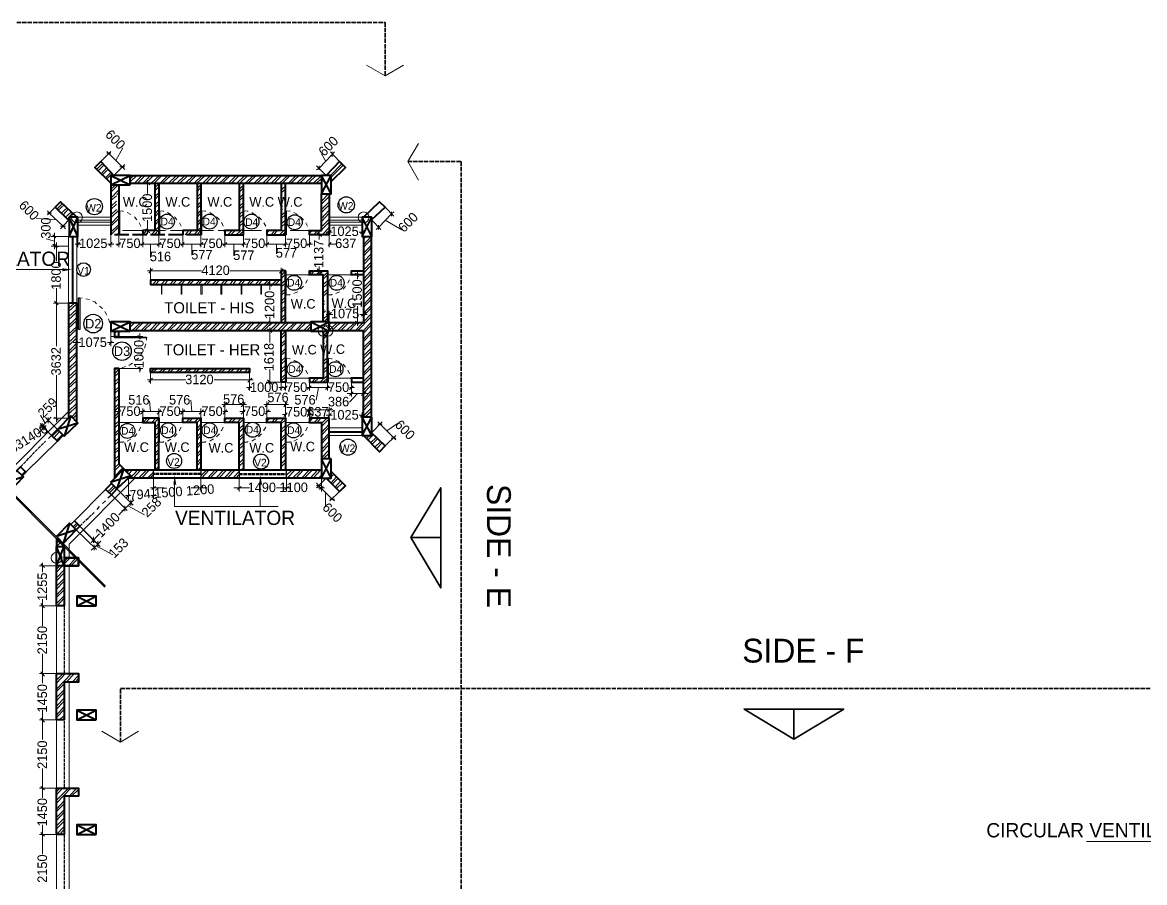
# Model space of a CAD drawing. Header units: millimetres. Extents: x 23593 to 241524, y 4405 to 182732.
# Drawn here: x 168874 to 204200, y 117148 to 144224 of the extents above; entities that cross this region are included whole.
import ezdxf

# ---------------------------------------------------------------- set-up
doc = ezdxf.new("R2010")
doc.units = ezdxf.units.MM
doc.linetypes.add('PDF_IMPORT', pattern=[1, 0.8, -0.2])
for name, color, linetype in [('PDF_0', 7, 'Continuous'), ('PDF_AR_DIMENSION', 7, 'Continuous'), ('PDF_AR_ELEVATION', 2, 'Continuous'), ('PDF_dimensions', 1, 'Continuous'), ('PDF_DOOR WIN TEXT', 5, 'Continuous'), ('PDF_ST COLUMN', 1, 'Continuous'), ('PDF_Text', 7, 'Continuous'), ('PDF_wall', 7, 'Continuous')]:
    doc.layers.add(name, color=color, linetype=linetype)
for name, color, linetype, true_color in [('PDF_AR_DOOR', 7, 'Continuous', 0x723939), ('PDF_AR_HATCH', 7, 'Continuous', 0x767676), ('PDF_AR_WINDOW', 7, 'Continuous', 0x00a5dd), ('PDF_exp gap', 7, 'Continuous', 0xdd006e)]:
    doc.layers.add(name, color=color, linetype=linetype, true_color=true_color)
doc.styles.add('PDF Century Gothic', font='GOTHIC.TTF')

msp = doc.modelspace()

# ---------------------------------------------------------------- linework, layer by layer
at = {"layer": 'PDF_0', "lineweight": 13}
for points in [[(171662, 140109), (171530, 140109)], [(178627, 140147), (178627, 139996)], [(171945, 139675), (172096, 139675)], [(178212, 139580), (178212, 139712)], [(172889, 139108), (172756, 139222)], [(169661, 138221), (169793, 138221)], [(180496, 138259), (180496, 138127)], [(170227, 137806), (170076, 137806)], [(180081, 137711), (180081, 137844)], [(169831, 137542), (169925, 137447)], [(172756, 137730), (172889, 137598)], [(178287, 137485), (178155, 137598)], [(178589, 137674), (178495, 137579)], [(179514, 137579), (179609, 137674)], [(169925, 137145), (169831, 137240)], [(170001, 137145), (169887, 137240)], [(170680, 137296), (170586, 137202)], [(171605, 137202), (171699, 137296)], [(171964, 137296), (171850, 137202)], [(178589, 137296), (178495, 137202)], [(172964, 136466), (172851, 136333)], [(176966, 136333), (177079, 136466)], [(178155, 136466), (178287, 136333)], [(176721, 135918), (176626, 136031)], [(179458, 136220), (179363, 136333)], [(178608, 135107), (178476, 134974)], [(179552, 134974), (179684, 135107)], [(176626, 134823), (176721, 134729)], [(179363, 134823), (179458, 134729)], [(172605, 134276), (172511, 134370)], [(176721, 134465), (176588, 134578)], [(170623, 134182), (170529, 134087)], [(171605, 134087), (171699, 134182)], [(172511, 133370), (172605, 133275)], [(172964, 133030), (172851, 132898)], [(175966, 132898), (176098, 133030)], [(176588, 132973), (176721, 132841)], [(176079, 132766), (175984, 132671)], [(176985, 132671), (177079, 132766)], [(177211, 132785), (177098, 132671)], [(179175, 132671), (179288, 132785)], [(179175, 132483), (179288, 132596)], [(179684, 132596), (179552, 132483)], [(175305, 132256), (175192, 132124)], [(175758, 132124), (175890, 132256)], [(176645, 132256), (176513, 132124)], [(177098, 132124), (177211, 132256)], [(169680, 131784), (169680, 131614)], [(169887, 131803), (170001, 131709)], [(171964, 132030), (171850, 131897)], [(173851, 131897), (173983, 132030), (173870, 131897)], [(175192, 131897), (175305, 132030)], [(175890, 132030), (175758, 131897)], [(176513, 131897), (176645, 132030)], [(177211, 131935), (177098, 131822)], [(177966, 132086), (177834, 131973)], [(177834, 131822), (177966, 131935)], [(178476, 131973), (178608, 132086)], [(178589, 131916), (178495, 131803)], [(179514, 131803), (179609, 131916)], [(169491, 131426), (169491, 131614)], [(169547, 131388), (169547, 131558)], [(180194, 131577), (180062, 131577)], [(180477, 131142), (180628, 131142)], [(178136, 129651), (178268, 129651)], [(172247, 129368), (172152, 129274)], [(173059, 129613), (172945, 129519)], [(172945, 129274), (173059, 129368)], [(178231, 129519), (178344, 129613)], [(172285, 129198), (172285, 129009)], [(178703, 129217), (178552, 129217)], [(171114, 128028), (171114, 127839)], [(171246, 127896), (171246, 127707)], [(171133, 127612), (171133, 127782)], [(169566, 127065), (169453, 127178)]]:
    msp.add_lwpolyline(points, dxfattribs=at)
for points in [[(172605, 137202), (172700, 137296)], [(173115, 137202), (173228, 137296)], [(173870, 137202), (173965, 137296)], [(174455, 137202), (174550, 137296)], [(175192, 137202), (175305, 137296)], [(175777, 137202), (175871, 137296)], [(176532, 137202), (176626, 137296)], [(177098, 137202), (177192, 137296)], [(177948, 137296), (177853, 137202)], [(169887, 135446), (170001, 135333)], [(177834, 132671), (177966, 132785)], [(178419, 132671), (178533, 132785)], [(172587, 131897), (172719, 132030)], [(173115, 131897), (173228, 132030)], [(174437, 131897), (174569, 132030)], [(174455, 129519), (174550, 129613)], [(175645, 129519), (175758, 129613)], [(177136, 129519), (177249, 129613)], [(172096, 129009), (172096, 128839)], [(169453, 125932), (169566, 125800)], [(169453, 123781), (169566, 123648)], [(169453, 122327), (169566, 122195)], [(169453, 120175), (169566, 120062)], [(169453, 118722), (169566, 118608)]]:
    msp.add_lwpolyline(points, close=True, dxfattribs=at)
at = {"layer": 'PDF_0', "color": 1, "lineweight": 25}
for points in [[(169698, 131124), (169793, 131218)], [(171567, 129255), (171681, 129349)], [(171227, 128896), (171303, 128990)], [(171397, 129085), (171492, 129160)]]:
    msp.add_lwpolyline(points, dxfattribs=at)
at = {"layer": 'PDF_0', "color": 1, "linetype": 'PDF_IMPORT', "lineweight": 25, "ltscale": 133.477926}
for points in [[(168811, 130236), (169604, 131048)], [(170680, 128368), (171133, 128802)]]:
    msp.add_lwpolyline(points, dxfattribs=at)
at = {"layer": 'PDF_0', "color": 1, "linetype": 'PDF_IMPORT', "lineweight": 25, "ltscale": 132.136405}
for points in [[(174493, 130029), (173002, 130029)], [(175701, 130029), (177192, 130029)], [(174493, 129991), (173002, 129991)], [(175701, 129991), (177192, 129991)], [(170189, 125838), (170189, 123724)], [(170189, 122233), (170189, 120118)], [(170189, 118646), (170189, 116513)]]:
    msp.add_lwpolyline(points, dxfattribs=at)
at = {"layer": 'PDF_AR_DIMENSION', "color": 2, "lineweight": 13}
for points in [[(180873, 142884), (180288, 142544), (179703, 142884)], [(181345, 139259), (181006, 139845), (181345, 140411)], [(172530, 121912), (171964, 121572), (171378, 121912)]]:
    msp.add_lwpolyline(points, dxfattribs=at)
at = {"layer": 'PDF_AR_DIMENSION', "lineweight": 13}
for points in [[(172039, 140279), (171813, 139882)], [(171341, 139845), (171662, 140165)], [(171530, 140165), (172096, 139599)], [(178703, 140147), (178627, 140071), (178212, 139637), (178136, 139580)], [(178287, 140090), (178419, 139863)], [(178854, 139845), (178570, 140147)], [(171756, 139410), (172096, 139750)], [(178438, 139410), (178136, 139712)], [(172813, 139259), (172813, 138844)], [(173040, 139165), (172719, 139165)], [(169906, 138410), (169661, 138165)], [(169661, 138297), (169717, 138221), (170152, 137806), (170227, 137730)], [(180571, 138259), (180496, 138202), (180081, 137768), (180005, 137711)], [(180288, 138410), (180571, 138127)], [(169321, 138051), (169944, 138014)], [(170321, 137995), (170076, 137730)], [(172813, 137560), (172813, 137995)], [(179873, 137995), (180156, 137711)], [(180817, 137693), (180288, 137995)], [(170321, 137485), (169774, 137485)], [(169887, 137089), (169887, 137183), (169887, 137485), (169887, 137598)], [(170623, 137542), (170623, 137145)], [(171662, 137542), (171662, 137145)], [(171907, 137542), (171907, 137145)], [(173040, 137674), (172719, 137674)], [(177910, 137542), (177910, 137145), (177910, 137542), (178325, 137542)], [(178212, 137636), (178212, 137391)], [(178438, 137617), (178627, 137617)], [(178533, 137730), (178533, 137542), (178533, 137145)], [(179665, 137617), (179477, 137617)], [(179571, 137542), (179571, 137730)], [(169623, 137409), (169887, 137334)], [(169849, 137183), (170321, 137183), (169774, 137183)], [(169944, 137296), (169944, 136711)], [(170529, 137240), (170718, 137240)], [(171756, 137240), (171567, 137240)], [(171813, 137240), (171964, 137240)], [(172549, 137240), (173266, 137240)], [(172756, 137240), (172605, 137240)], [(172908, 136824), (172908, 137240)], [(173077, 137240), (173228, 137240)], [(173814, 137240), (174606, 137240)], [(174021, 137240), (173870, 137240)], [(174210, 136900), (174210, 137240)], [(174399, 137240), (174550, 137240)], [(175154, 137240), (175928, 137240)], [(175343, 137240), (175192, 137240)], [(175531, 136881), (175531, 137240)], [(175720, 137240), (175871, 137240)], [(176475, 137240), (177249, 137240)], [(176683, 137240), (176532, 137240)], [(176872, 136938), (176872, 137240)], [(177041, 137240), (177192, 137240)], [(177910, 137240), (177797, 137240)], [(178004, 137240), (177853, 137240)], [(178646, 137240), (178533, 137240), (178740, 137240)], [(172813, 136409), (174512, 136409)], [(172908, 136031), (172908, 136503)], [(177117, 136409), (175418, 136409)], [(177023, 136088), (177023, 136503)], [(177910, 136409), (178325, 136409)], [(178212, 136296), (178212, 136541)], [(179420, 136371), (179420, 136145)], [(176664, 136069), (176664, 135805)], [(179609, 136277), (179307, 136277)], [(169944, 135295), (169944, 135862)], [(177023, 135975), (176570, 135975)], [(169944, 135484), (169944, 134031)], [(176664, 134672), (176664, 134955)], [(178438, 135031), (178646, 135031)], [(178533, 134767), (178533, 135144)], [(179307, 134767), (179609, 134767), (179609, 135144)], [(179420, 134672), (179420, 135295)], [(179722, 135031), (179495, 135031)], [(177023, 134767), (176570, 134767)], [(176664, 134616), (176664, 134144)], [(170586, 134502), (170586, 134031)], [(171662, 134502), (171662, 134031)], [(171662, 134333), (172662, 134333)], [(172568, 134427), (172568, 134257)], [(177023, 134521), (176551, 134521)], [(170472, 134144), (170699, 134144)], [(171756, 134144), (171548, 134144)], [(171775, 133332), (172662, 133332)], [(172568, 133219), (172568, 133389)], [(172908, 133200), (172908, 132860)], [(176022, 132634), (176022, 133200), (176022, 132860)], [(176664, 132804), (176664, 133294)], [(177023, 133200), (177023, 132634)], [(169944, 131652), (169944, 133124)], [(172813, 132973), (174021, 132973)], [(176135, 132973), (174908, 132973)], [(177023, 132898), (176551, 132898)], [(177155, 132898), (177155, 132634)], [(179231, 132445), (179231, 132898), (179231, 132634)], [(179609, 132898), (179609, 132445)], [(175928, 132728), (176098, 132728)], [(177117, 132728), (176947, 132728)], [(177060, 132728), (177192, 132728)], [(177797, 132728), (178570, 132728)], [(178004, 132728), (177853, 132728)], [(178117, 132332), (178193, 132728)], [(178382, 132728), (178533, 132728)], [(179099, 132539), (179231, 132539), (179609, 132539), (179741, 132539)], [(179326, 132728), (179175, 132728)], [(179175, 132275), (179420, 132539)], [(172870, 132313), (172908, 131973)], [(174172, 132332), (174210, 131973)], [(175154, 132200), (175928, 132200)], [(175248, 132294), (175248, 131765), (175248, 132067)], [(175833, 132067), (175833, 131765), (175833, 132294)], [(176475, 132200), (177249, 132200)], [(176570, 132294), (176570, 131765), (176570, 132067)], [(177155, 131973), (177155, 131765), (177155, 132294)], [(177910, 132124), (177910, 131765), (177910, 131973)], [(178533, 131765), (178533, 132124)], [(169774, 131803), (169680, 131709), (169491, 131520), (169415, 131426)], [(169453, 131860), (169453, 131841), (169585, 131614)], [(169982, 131407), (169604, 131784)], [(170321, 131765), (169849, 131765)], [(171813, 131973), (171964, 131973)], [(171907, 131765), (171907, 132067)], [(172549, 131973), (173266, 131973)], [(172756, 131973), (172605, 131973)], [(173077, 131973), (173228, 131973)], [(173832, 131973), (174606, 131973)], [(174021, 131973), (173870, 131973)], [(174399, 131973), (174550, 131973)], [(175343, 131973), (175192, 131973)], [(175720, 131973), (175871, 131973)], [(176683, 131973), (176532, 131973)], [(177060, 131879), (177192, 131879)], [(177797, 132030), (178646, 132030)], [(178004, 131879), (177853, 131879)], [(178438, 131860), (178627, 131860)], [(178533, 131463), (178533, 131954)], [(179665, 131860), (179477, 131860)], [(179571, 131463), (179571, 131954)], [(169623, 131539), (169359, 131275)], [(169434, 131595), (169793, 131218), (169472, 131539)], [(179873, 131312), (180194, 131652)], [(180062, 131652), (180628, 131086)], [(180685, 131595), (180345, 131369)], [(180288, 130897), (180628, 131218)], [(172209, 129878), (172209, 129217)], [(173002, 129462), (173002, 129878), (173002, 129217)], [(178438, 129878), (178136, 129576)], [(178703, 129160), (178627, 129217), (178193, 129651), (178136, 129727)], [(178287, 129878), (178287, 129462)], [(171850, 129538), (172360, 129028)], [(172115, 129330), (172285, 129330)], [(172908, 129576), (173323, 129576)], [(173096, 129330), (172926, 129330)], [(174606, 129576), (174172, 129576)], [(174399, 129576), (174682, 129576)], [(175796, 129576), (175531, 129576)], [(175607, 129576), (176022, 129576)], [(177287, 129576), (176872, 129576)], [(177098, 129576), (177306, 129576)], [(178382, 129576), (178174, 129576)], [(178419, 128990), (178419, 129444)], [(178854, 129462), (178552, 129160)], [(172171, 128990), (171907, 128726)], [(172001, 128839), (172096, 128915), (172285, 129104), (172379, 129198)], [(172719, 128726), (172190, 129009)], [(170567, 128254), (171209, 127631)], [(171322, 127726), (170680, 128368), (171171, 127858)], [(171039, 127858), (171303, 128122)], [(171039, 127612), (171133, 127688), (171246, 127801), (171341, 127896)], [(171718, 127461), (171190, 127745)], [(169510, 127216), (169510, 126914)], [(169944, 127122), (169415, 127122)], [(169510, 125763), (169510, 126065)], [(169510, 125970), (169510, 125234)], [(169510, 123611), (169510, 124347)], [(169510, 123818), (169510, 123422)], [(169510, 122157), (169510, 122572)], [(169510, 122365), (169510, 121647)], [(169510, 120024), (169510, 120741)], [(169510, 120213), (169510, 119816)], [(169510, 118571), (169510, 118967)], [(169510, 118759), (169510, 118042)]]:
    msp.add_lwpolyline(points, dxfattribs=at)
for points in [[(172662, 137145), (172662, 137542)], [(173172, 137145), (173172, 137542)], [(173927, 137145), (173927, 137542)], [(174493, 137145), (174493, 137542)], [(175248, 137145), (175248, 137542)], [(175833, 137145), (175833, 137542)], [(176570, 137145), (176570, 137542)], [(177155, 137145), (177155, 137542)], [(169849, 135390), (170321, 135390)], [(177910, 132634), (177910, 132898)], [(178476, 132634), (178476, 132898)], [(172662, 132067), (172662, 131765)], [(173172, 132067), (173172, 131765)], [(173927, 132067), (173927, 131765)], [(174493, 132067), (174493, 131765)], [(174493, 129462), (174493, 129878)], [(175701, 129462), (175701, 129878)], [(177192, 129462), (177192, 129878)], [(172171, 128858), (171681, 129349)], [(169415, 125857), (169944, 125857)], [(169415, 123724), (169944, 123724)], [(169415, 122270), (169944, 122270)], [(169415, 120118), (169944, 120118)], [(169415, 118665), (169944, 118665)]]:
    msp.add_lwpolyline(points, close=True, dxfattribs=at)
at = {"layer": 'PDF_AR_DOOR', "lineweight": 25}
for points in [[(171907, 138297), (171926, 138297), (171926, 137542), (171907, 137542)], [(173172, 138297), (173191, 138297), (173191, 137542), (173172, 137542)], [(174493, 138297), (174512, 138297), (174512, 137542), (174493, 137542)], [(177155, 138297), (177174, 138297), (177174, 137542), (177155, 137542)], [(177155, 135654), (177174, 135654), (177174, 136390), (177155, 136390)], [(178476, 135654), (178495, 135654), (178495, 136390), (178476, 136390)], [(170642, 135560), (170680, 135560), (170680, 134559), (170642, 134559)], [(172775, 134314), (172775, 134295), (171775, 134295), (171775, 134314)], [(177155, 133653), (177174, 133653), (177174, 132898), (177155, 132898)], [(178476, 133653), (178495, 133653), (178495, 132898), (178476, 132898)], [(171907, 131010), (171926, 131010), (171926, 131765), (171907, 131765)], [(173172, 131010), (173191, 131010), (173191, 131765), (173172, 131765)], [(174493, 131010), (174512, 131010), (174512, 131765), (174493, 131765)], [(177155, 131010), (177174, 131010), (177174, 131765), (177155, 131765)]]:
    msp.add_lwpolyline(points, close=True, dxfattribs=at)
at = {"layer": 'PDF_AR_DOOR', "lineweight": 20}
for points in [[(171907, 138297), (172039, 138278), (172058, 138278)], [(172171, 138240), (172285, 138183)], [(173172, 138297), (173304, 138278), (173323, 138278)], [(173436, 138240), (173549, 138183)], [(174493, 138297), (174625, 138278), (174644, 138278)], [(174776, 138240), (174871, 138183), (174890, 138183)], [(175833, 138297), (175947, 138278), (175984, 138278)], [(176098, 138240), (176192, 138183), (176211, 138183)], [(177155, 138297), (177287, 138278), (177306, 138278)], [(177419, 138240), (177532, 138183)], [(172398, 138108), (172473, 138014)], [(172549, 137919), (172605, 137806)], [(173663, 138108), (173738, 138014)], [(173814, 137919), (173870, 137806)], [(174984, 138108), (175078, 138014)], [(175135, 137919), (175154, 137919), (175192, 137806)], [(176305, 138108), (176400, 138014)], [(176475, 137919), (176532, 137806)], [(177627, 138108), (177721, 138014)], [(177797, 137919), (177853, 137806)], [(172643, 137693), (172643, 137674), (172662, 137542)], [(173908, 137693), (173908, 137674), (173927, 137542)], [(175229, 137693), (175229, 137674), (175248, 137542)], [(176551, 137693), (176570, 137674), (176570, 137542)], [(177891, 137693), (177891, 137674), (177910, 137542)], [(177891, 136258), (177891, 136277), (177910, 136390)], [(179212, 136258), (179212, 136277), (179231, 136390)], [(177797, 136013), (177797, 136031), (177853, 136126)], [(179118, 136013), (179118, 136031), (179175, 136126)], [(177155, 135654), (177287, 135654), (177306, 135673)], [(177419, 135692), (177532, 135748)], [(177627, 135824), (177721, 135918)], [(178476, 135654), (178608, 135654), (178627, 135673)], [(178740, 135692), (178854, 135748)], [(178967, 135824), (179042, 135918)], [(170642, 135560), (170756, 135541)], [(170869, 135522), (170982, 135503)], [(171095, 135446), (171152, 135427), (171209, 135371)], [(171303, 135295), (171397, 135220)], [(171473, 135125), (171511, 135050), (171530, 135012)], [(171586, 134899), (171624, 134767)], [(171643, 134653), (171643, 134559)], [(172775, 134314), (172775, 134219)], [(172756, 134106), (172719, 133974)], [(172530, 133653), (172436, 133578)], [(172662, 133861), (172643, 133823), (172605, 133766)], [(177155, 133653), (177287, 133634), (177306, 133634)], [(177419, 133596), (177532, 133540)], [(178476, 133653), (178608, 133634), (178627, 133634)], [(178740, 133596), (178854, 133540)], [(171869, 133332), (171775, 133332)], [(172115, 133389), (172001, 133351)], [(172341, 133502), (172285, 133464), (172228, 133426)], [(177627, 133464), (177721, 133370)], [(177797, 133275), (177853, 133162)], [(178967, 133464), (179042, 133370)], [(179118, 133275), (179175, 133162)], [(177891, 133049), (177891, 133030), (177910, 132898)], [(179212, 133049), (179212, 133030), (179231, 132898)], [(172643, 131614), (172643, 131633), (172662, 131765)], [(173908, 131614), (173908, 131633), (173927, 131765)], [(175229, 131614), (175229, 131633), (175248, 131765)], [(176551, 131614), (176570, 131633), (176570, 131765)], [(177891, 131614), (177891, 131633), (177910, 131765)], [(172549, 131369), (172549, 131388), (172605, 131482)], [(173814, 131369), (173814, 131388), (173870, 131482)], [(175135, 131369), (175154, 131388), (175192, 131482)], [(176475, 131369), (176475, 131388), (176532, 131482)], [(177797, 131369), (177797, 131388), (177853, 131482)], [(172171, 131048), (172285, 131105)], [(172398, 131180), (172473, 131275)], [(173436, 131048), (173549, 131105)], [(173663, 131180), (173738, 131275)], [(174776, 131048), (174871, 131105), (174890, 131105)], [(174984, 131180), (175078, 131275)], [(176098, 131048), (176192, 131105), (176211, 131105)], [(176305, 131180), (176400, 131275)], [(177419, 131048), (177532, 131105)], [(177627, 131180), (177721, 131275)], [(171907, 131010), (172039, 131010), (172058, 131029)], [(173172, 131010), (173304, 131010), (173323, 131029)], [(174493, 131010), (174625, 131010), (174644, 131029)], [(175833, 131010), (175947, 131010), (175984, 131029)], [(177155, 131010), (177287, 131010), (177306, 131029)]]:
    msp.add_lwpolyline(points, dxfattribs=at)
at = {"layer": 'PDF_AR_DOOR', "lineweight": 25}
for points in [[(175833, 138297), (175833, 137542), (175833, 138297)], [(175833, 131010), (175833, 131765), (175833, 131010)]]:
    msp.add_lwpolyline(points, dxfattribs=at)
at = {"layer": 'PDF_AR_ELEVATION', "linetype": 'PDF_IMPORT', "lineweight": 20, "ltscale": 755.065171}
msp.add_lwpolyline([(177910, 137674), (171907, 137674)], dxfattribs=at)
at = {"layer": 'PDF_AR_ELEVATION', "lineweight": 20}
for points in [[(177910, 136277), (177155, 136277)], [(179231, 136277), (178476, 136277)], [(177910, 133030), (177155, 133030)], [(179231, 133030), (178476, 133030)], [(172662, 131633), (171907, 131633)], [(173927, 131633), (173172, 131633)], [(175248, 131633), (174493, 131633)], [(176570, 131633), (175833, 131633)], [(177910, 131633), (177155, 131633)]]:
    msp.add_lwpolyline(points, dxfattribs=at)
at = {"layer": 'PDF_AR_ELEVATION', "color": 7, "lineweight": 20}
for points in [[(173266, 135975), (173266, 135673), (173247, 135673), (173247, 135975)], [(173889, 135975), (173889, 135673), (173870, 135673), (173870, 135975)], [(174531, 135975), (174531, 135673), (174493, 135673), (174493, 135975)], [(175154, 135975), (175154, 135673), (175116, 135673), (175116, 135975)], [(175777, 135975), (175777, 135673), (175758, 135673), (175758, 135975)], [(176400, 135975), (176400, 135673), (176381, 135673), (176381, 135975)]]:
    msp.add_lwpolyline(points, dxfattribs=at)
at = {"layer": 'PDF_AR_HATCH', "lineweight": 5}
for points in [[(171209, 139599), (171397, 139788)], [(171265, 139561), (171435, 139731)], [(171360, 139467), (171530, 139656)], [(171397, 139429), (171567, 139599)], [(178570, 139410), (178929, 139769)], [(178589, 139354), (178967, 139731)], [(171492, 139335), (171662, 139505)], [(171530, 139297), (171699, 139467)], [(171624, 139203), (171662, 139240)], [(172266, 139297), (172379, 139410)], [(172266, 139203), (172473, 139410)], [(172398, 139165), (172643, 139410)], [(172492, 139165), (172738, 139410)], [(172662, 139165), (172908, 139410)], [(172756, 139165), (173002, 139410)], [(172926, 139165), (173191, 139410)], [(173021, 139165), (173266, 139410)], [(173210, 139165), (173455, 139410)], [(173285, 139165), (173549, 139410)], [(173474, 139165), (173719, 139410)], [(173568, 139165), (173814, 139410)], [(173738, 139165), (173983, 139410)], [(173832, 139165), (174078, 139410)], [(174002, 139165), (174267, 139410)], [(174097, 139165), (174342, 139410)], [(174285, 139165), (174531, 139410)], [(174361, 139165), (174625, 139410)], [(174550, 139165), (174795, 139410)], [(174644, 139165), (174890, 139410)], [(174814, 139165), (175059, 139410)], [(174908, 139165), (175154, 139410)], [(175078, 139165), (175343, 139410)], [(175173, 139165), (175418, 139410)], [(175361, 139165), (175607, 139410)], [(175456, 139165), (175701, 139410)], [(175626, 139165), (175871, 139410)], [(175701, 139146), (175720, 139165), (175966, 139410)], [(175890, 139165), (176154, 139410)], [(175984, 139165), (176230, 139410)], [(176173, 139165), (176419, 139410)], [(176249, 139165), (176513, 139410)], [(176437, 139165), (176683, 139410)], [(176532, 139165), (176777, 139410)], [(176702, 139165), (176947, 139410)], [(176796, 139165), (177041, 139410)], [(176966, 139165), (177230, 139410)], [(177023, 139127), (177060, 139165), (177306, 139410)], [(177249, 139165), (177495, 139410)], [(177325, 139165), (177589, 139410)], [(177513, 139165), (177759, 139410)], [(177608, 139165), (177853, 139410)], [(177778, 139165), (178023, 139410)], [(177872, 139165), (178117, 139410)], [(178042, 139165), (178287, 139410)], [(178136, 139165), (178287, 139316)], [(171662, 138976), (171813, 139108)], [(171662, 138882), (171888, 139108)], [(171662, 138693), (171907, 138957)], [(171850, 138806), (171907, 138863)], [(173040, 139014), (173172, 139146)], [(173040, 138920), (173172, 139052)], [(173040, 138750), (173172, 138863)], [(174380, 138995), (174493, 139108)], [(174380, 138901), (174493, 139033)], [(174380, 138731), (174493, 138844)], [(175701, 138976), (175833, 139089)], [(175701, 138882), (175833, 139014)], [(177023, 138957), (177155, 139071)], [(177023, 138863), (177155, 138976)], [(169963, 138353), (170133, 138523)], [(170001, 138316), (170189, 138485)], [(171662, 138618), (171832, 138769)], [(171662, 138429), (171832, 138599)], [(171662, 138334), (171832, 138504)], [(173040, 138655), (173172, 138787)], [(173040, 138467), (173172, 138599)], [(173040, 138391), (173172, 138504)], [(174380, 138636), (174493, 138750)], [(174380, 138448), (174493, 138580)], [(174380, 138372), (174493, 138485)], [(175701, 138693), (175833, 138825)], [(175701, 138618), (175833, 138731)], [(175701, 138429), (175833, 138561)], [(177023, 138674), (177060, 138712)], [(177023, 138599), (177060, 138636)], [(177155, 138806), (177155, 138806)], [(178287, 138599), (178514, 138825)], [(178287, 138769), (178325, 138825)], [(178287, 138504), (178533, 138750)], [(178287, 138334), (178533, 138580)], [(178287, 138240), (178533, 138485)], [(170095, 138221), (170284, 138391)], [(170152, 138165), (170321, 138353)], [(170227, 138089), (170416, 138259)], [(170284, 138032), (170454, 138221)], [(170510, 138089), (170548, 138127)], [(171662, 138165), (171832, 138334)], [(171662, 138070), (171907, 138316)], [(171662, 137881), (171907, 138146)], [(173040, 138202), (173172, 138334)], [(173040, 138108), (173172, 138240)], [(174380, 138183), (174493, 138316)], [(174380, 138089), (174493, 138221)], [(175701, 138334), (175833, 138467)], [(175701, 138165), (175833, 138297)], [(175701, 138070), (175833, 138202)], [(177023, 138410), (177060, 138448)], [(177023, 138316), (177060, 138353)], [(177023, 138146), (177155, 138259)], [(177023, 138051), (177155, 138183)], [(178287, 138051), (178533, 138316)], [(178287, 137957), (178533, 138221)], [(171662, 137806), (171907, 138051)], [(171662, 137617), (171907, 137862)], [(171662, 137542), (171907, 137787)], [(172926, 137542), (173172, 137787)], [(173040, 137938), (173172, 138051)], [(173040, 137844), (173172, 137976)], [(174380, 137919), (174493, 138032)], [(174380, 137825), (174493, 137957)], [(175701, 137900), (175833, 138014)], [(175701, 137806), (175833, 137919)], [(177023, 137881), (177155, 137995)], [(177023, 137787), (177155, 137900)], [(178287, 137787), (178533, 138032)], [(178287, 137693), (178533, 137938)], [(171850, 137542), (171907, 137598)], [(172662, 137542), (172775, 137674)], [(172738, 137542), (172870, 137674)], [(173021, 137542), (173172, 137693)], [(173927, 137636), (173946, 137674)], [(174002, 137542), (174116, 137674)], [(174097, 137542), (174210, 137674)], [(174267, 137542), (174493, 137768)], [(174361, 137542), (174493, 137674)], [(175248, 137617), (175286, 137674)], [(175343, 137542), (175475, 137674)], [(175437, 137542), (175569, 137674)], [(175607, 137542), (175833, 137749)], [(175701, 137542), (175833, 137655)], [(176570, 137598), (176645, 137674)], [(176702, 137542), (176815, 137674)], [(176777, 137542), (176909, 137674)], [(176966, 137542), (177155, 137730)], [(177060, 137542), (177155, 137636)], [(177910, 137579), (177985, 137674)], [(178042, 137542), (178174, 137674)], [(178136, 137542), (178250, 137674)], [(178306, 137542), (178533, 137768)], [(178401, 137542), (178533, 137674)], [(179609, 137221), (179854, 137485)], [(179609, 137409), (179703, 137485)], [(179609, 137145), (179854, 137391)], [(179609, 136956), (179854, 137202)], [(179609, 136862), (179854, 137126)], [(179609, 136692), (179854, 136938)], [(179609, 136598), (179854, 136843)], [(177023, 136258), (177155, 136390)], [(177910, 136315), (177985, 136409)], [(177948, 136277), (178061, 136409)], [(178117, 136277), (178250, 136409)], [(178212, 136277), (178344, 136409)], [(179609, 136428), (179854, 136673)], [(179609, 136333), (179854, 136579)], [(179609, 136145), (179854, 136409)], [(172908, 136088), (172926, 136107)], [(172983, 135975), (173096, 136107)], [(173059, 135975), (173191, 136107)], [(173247, 135975), (173361, 136107)], [(173342, 135975), (173455, 136107)], [(173512, 135975), (173644, 136107)], [(173606, 135975), (173719, 136107)], [(173776, 135975), (173908, 136107)], [(173870, 135975), (174002, 136107)], [(174059, 135975), (174172, 136107)], [(174134, 135975), (174267, 136107)], [(174323, 135975), (174455, 136107)], [(174418, 135975), (174531, 136107)], [(174588, 135975), (174720, 136107)], [(174682, 135975), (174795, 136107)], [(174852, 135975), (174984, 136107)], [(174946, 135975), (175078, 136107)], [(175135, 135975), (175248, 136107)], [(175210, 135975), (175343, 136107)], [(175399, 135975), (175512, 136107)], [(175494, 135975), (175607, 136107)], [(175663, 135975), (175796, 136107)], [(175758, 135975), (175871, 136107)], [(175947, 135975), (176060, 136107)], [(176022, 135975), (176154, 136107)], [(176211, 135975), (176324, 136107)], [(176305, 135975), (176419, 136107)], [(176475, 135975), (176607, 136107)], [(176570, 135975), (176683, 136107)], [(176739, 135975), (176872, 136107)], [(176834, 135975), (176966, 136107)], [(177023, 136164), (177155, 136296)], [(177155, 136107), (177023, 135994), (177023, 135975)], [(177023, 135899), (177155, 136013)], [(178344, 136239), (178476, 136352)], [(178344, 136145), (178476, 136277)], [(178344, 135975), (178476, 136088)], [(179609, 136050), (179854, 136315)], [(179609, 135880), (179854, 136126)], [(179609, 135786), (179854, 136031)], [(177023, 135711), (177155, 135843)], [(177023, 135635), (177155, 135748)], [(178344, 135880), (178476, 135994)], [(178344, 135692), (178476, 135824)], [(178344, 135597), (178476, 135729)], [(179609, 135616), (179854, 135862)], [(179609, 135522), (179854, 135767)], [(170321, 135220), (170510, 135390)], [(170321, 135125), (170586, 135371)], [(177023, 135446), (177155, 135578)], [(177023, 135352), (177155, 135484)], [(178344, 135427), (178382, 135465)], [(178344, 135333), (178382, 135371)], [(179609, 135333), (179854, 135597)], [(179609, 135258), (179854, 135503)], [(179609, 135069), (179854, 135314)], [(170321, 134955), (170586, 135201)], [(170321, 134861), (170586, 135107)], [(177023, 135182), (177155, 135295)], [(177023, 135088), (177155, 135220)], [(177023, 134918), (177155, 135031)], [(178344, 135163), (178382, 135182)], [(178344, 135069), (178419, 135144)], [(178344, 134880), (178476, 135012)], [(179420, 134521), (179854, 134955)], [(179609, 134974), (179854, 135239)], [(179609, 134804), (179854, 135050)], [(170321, 134672), (170586, 134937)], [(170321, 134597), (170586, 134842)], [(170321, 134408), (170586, 134653)], [(172266, 134729), (172303, 134767)], [(172266, 134635), (172398, 134767)], [(172322, 134521), (172587, 134767)], [(172417, 134521), (172662, 134767)], [(172605, 134521), (172851, 134767)], [(172681, 134521), (172945, 134767)], [(172870, 134521), (173115, 134767)], [(172964, 134521), (173210, 134767)], [(173134, 134521), (173398, 134767)], [(173228, 134521), (173474, 134767)], [(173417, 134521), (173663, 134767)], [(173493, 134521), (173757, 134767)], [(173681, 134521), (173927, 134767)], [(173776, 134521), (174021, 134767)], [(173946, 134521), (174191, 134767)], [(174040, 134521), (174285, 134767)], [(174210, 134521), (174474, 134767)], [(174304, 134521), (174550, 134767)], [(174493, 134521), (174739, 134767)], [(174569, 134521), (174833, 134767)], [(174757, 134521), (175003, 134767)], [(174852, 134521), (175097, 134767)], [(175022, 134521), (175267, 134767)], [(175116, 134521), (175361, 134767)], [(175286, 134521), (175550, 134767)], [(175380, 134521), (175626, 134767)], [(175569, 134521), (175815, 134767)], [(175645, 134521), (175909, 134767)], [(175833, 134521), (176079, 134767)], [(175928, 134521), (176173, 134767)], [(176098, 134521), (176362, 134767)], [(176192, 134521), (176437, 134767)], [(176381, 134521), (176626, 134767)], [(176456, 134521), (176721, 134767)], [(176645, 134521), (176890, 134767)], [(176739, 134521), (176985, 134767)], [(176909, 134521), (177155, 134767)], [(177004, 134521), (177249, 134767)], [(177023, 134823), (177155, 134937)], [(177174, 134521), (177438, 134767)], [(177268, 134521), (177513, 134767)], [(177457, 134521), (177702, 134767)], [(177532, 134521), (177797, 134767)], [(177721, 134521), (177948, 134748)], [(177815, 134521), (177948, 134653)], [(178363, 134804), (178476, 134918)], [(178533, 134540), (178778, 134767)], [(178533, 134710), (178589, 134767)], [(178608, 134521), (178873, 134767)], [(178797, 134521), (179042, 134767)], [(178891, 134521), (179137, 134767)], [(179061, 134521), (179326, 134767)], [(179156, 134521), (179401, 134767)], [(179344, 134521), (179590, 134767)], [(179609, 134521), (179854, 134786)], [(179609, 134446), (179854, 134691)], [(170321, 134314), (170586, 134578)], [(170321, 134144), (170586, 134389)], [(170321, 134049), (170586, 134295)], [(171775, 134427), (171850, 134502)], [(171869, 134333), (171907, 134370)], [(177023, 134370), (177155, 134502)], [(177023, 134276), (177155, 134408)], [(178344, 134351), (178476, 134484)], [(178344, 134257), (178476, 134389)], [(179609, 134257), (179854, 134521)], [(179609, 134182), (179854, 134427)], [(179609, 133993), (179854, 134238)], [(170321, 133861), (170586, 134125)], [(170321, 133785), (170586, 134031)], [(177023, 134106), (177155, 134219)], [(177023, 134012), (177155, 134144)], [(177023, 133823), (177155, 133955)], [(178344, 134087), (178382, 134125)], [(178344, 133993), (178382, 134031)], [(178438, 134163), (178476, 134200)], [(179609, 133898), (179854, 134163)], [(179609, 133729), (179854, 133974)], [(170321, 133596), (170586, 133842)], [(170321, 133502), (170586, 133766)], [(170321, 133332), (170586, 133578)], [(177023, 133747), (177155, 133861)], [(177023, 133559), (177155, 133691)], [(177023, 133464), (177155, 133596)], [(178344, 133804), (178382, 133842)], [(178344, 133729), (178382, 133766)], [(178344, 133540), (178476, 133672)], [(178344, 133445), (178476, 133578)], [(179609, 133634), (179854, 133880)], [(179609, 133464), (179854, 133710)], [(179609, 133370), (179854, 133615)], [(170321, 133238), (170586, 133483)], [(170321, 133068), (170586, 133313)], [(170321, 132973), (170586, 133219)], [(171775, 133162), (171907, 133294)], [(171775, 133068), (171907, 133200)], [(172908, 133219), (173021, 133313)], [(172983, 133200), (173096, 133313)], [(173172, 133200), (173285, 133313)], [(173247, 133200), (173379, 133313)], [(173436, 133200), (173549, 133332)], [(173512, 133200), (173644, 133332)], [(173700, 133200), (173814, 133313)], [(173795, 133200), (173908, 133313)], [(173965, 133200), (174097, 133313)], [(174059, 133200), (174172, 133313)], [(174248, 133200), (174361, 133332)], [(174323, 133200), (174455, 133332)], [(174512, 133200), (174625, 133313)], [(174606, 133200), (174720, 133313)], [(174776, 133200), (174890, 133313)], [(174871, 133200), (174984, 133313)], [(175041, 133200), (175173, 133332)], [(175135, 133200), (175267, 133332)], [(175324, 133200), (175437, 133313)], [(175399, 133200), (175531, 133313)], [(175588, 133200), (175701, 133313)], [(175682, 133200), (175796, 133313)], [(175852, 133200), (175984, 133332)], [(175947, 133200), (176022, 133275)], [(177023, 133294), (177155, 133426)], [(177023, 133200), (177155, 133332)], [(178344, 133275), (178476, 133389)], [(178344, 133181), (178476, 133313)], [(179609, 133181), (179854, 133445)], [(179609, 133106), (179854, 133351)], [(170321, 132785), (170586, 133049)], [(170321, 132709), (170586, 132955)], [(171775, 132898), (171907, 133030)], [(171775, 132804), (171907, 132936)], [(177023, 133030), (177155, 133143)], [(177023, 132936), (177155, 133068)], [(177910, 132992), (177929, 133030)], [(177985, 132898), (178099, 133030)], [(178061, 132898), (178193, 133030)], [(178250, 132898), (178476, 133124)], [(178344, 132898), (178476, 133030)], [(179609, 132917), (179854, 133162)], [(179609, 132822), (179854, 133068)], [(179609, 132653), (179854, 132898)], [(170321, 132520), (170586, 132766)], [(170321, 132426), (170586, 132690)], [(170321, 132256), (170586, 132502)], [(171775, 132634), (171907, 132747)], [(171775, 132539), (171907, 132671)], [(171775, 132351), (171907, 132483)], [(179609, 132558), (179854, 132804)], [(179609, 132369), (179854, 132634)], [(179609, 132294), (179854, 132539)], [(170321, 132162), (170586, 132407)], [(170321, 131992), (170586, 132237)], [(170321, 131897), (170586, 132143)], [(171775, 132275), (171907, 132388)], [(171775, 132086), (171907, 132218)], [(171775, 131992), (171907, 132124)], [(179609, 132105), (179854, 132351)], [(179609, 132011), (179854, 132275)], [(170416, 131803), (170586, 131973)], [(170472, 131765), (170586, 131879)], [(171775, 131822), (171907, 131935)], [(171775, 131728), (171907, 131860)], [(172681, 131633), (172794, 131765)], [(172756, 131633), (172889, 131765)], [(172945, 131633), (173077, 131765)], [(173040, 131633), (173153, 131765)], [(173927, 131709), (173965, 131765)], [(174021, 131633), (174153, 131765)], [(174116, 131633), (174229, 131765)], [(174285, 131633), (174418, 131765)], [(175248, 131690), (175305, 131765)], [(175361, 131633), (175494, 131765)], [(175456, 131633), (175588, 131765)], [(175645, 131633), (175758, 131765)], [(176570, 131671), (176664, 131765)], [(176721, 131633), (176834, 131765)], [(176796, 131633), (176928, 131765)], [(176985, 131633), (177117, 131765)], [(177910, 131746), (177910, 131765)], [(177910, 131652), (178004, 131765)], [(178061, 131633), (178193, 131765)], [(178155, 131633), (178268, 131765)], [(178287, 131595), (178457, 131765)], [(179609, 131841), (179854, 132086)], [(179665, 131803), (179854, 131992)], [(179854, 131803), (179854, 131822)], [(170567, 131671), (170586, 131690)], [(171775, 131558), (171907, 131671)], [(171775, 131463), (171907, 131577)], [(173040, 131463), (173172, 131595)], [(173040, 131388), (173172, 131501)], [(174380, 131633), (174493, 131746)], [(174380, 131444), (174493, 131577)], [(174380, 131350), (174493, 131482)], [(175701, 131614), (175833, 131728)], [(175701, 131426), (175833, 131558)], [(175701, 131331), (175833, 131463)], [(177023, 131595), (177155, 131709)], [(177023, 131407), (177155, 131539)], [(177023, 131312), (177155, 131444)], [(178287, 131501), (178533, 131746)], [(178287, 131312), (178533, 131577)], [(178287, 131237), (178533, 131482)], [(169812, 131199), (170001, 131388)], [(169868, 131161), (170038, 131350)], [(169944, 131067), (170133, 131256)], [(171775, 131275), (171907, 131407)], [(171775, 131199), (171907, 131312)], [(171775, 131010), (171907, 131142)], [(173040, 131199), (173172, 131331)], [(173040, 131105), (173172, 131237)], [(174380, 131180), (174493, 131312)], [(174380, 131086), (174493, 131218)], [(175701, 131161), (175833, 131275)], [(175701, 131067), (175833, 131199)], [(177023, 131142), (177155, 131256)], [(177023, 131048), (177155, 131180)], [(178287, 131048), (178533, 131293)], [(178287, 130954), (178533, 131218)], [(179703, 131124), (179797, 131218)], [(179741, 131067), (179930, 131256)], [(179835, 130991), (180005, 131161)], [(179873, 131275), (179873, 131293)], [(179873, 130935), (180062, 131124)], [(171775, 130916), (171907, 131048)], [(171775, 130746), (171907, 130859)], [(171775, 130652), (171907, 130784)], [(173040, 130935), (173172, 131048)], [(173040, 130840), (173172, 130973)], [(173040, 130652), (173172, 130784)], [(174380, 130916), (174493, 131029)], [(174380, 130822), (174493, 130954)], [(174380, 130633), (174493, 130765)], [(175701, 130897), (175833, 131010)], [(175701, 130803), (175833, 130916)], [(175701, 130614), (175833, 130746)], [(177023, 130859), (177155, 130991)], [(177023, 130784), (177155, 130897)], [(177023, 130595), (177155, 130727)], [(178287, 130784), (178533, 131029)], [(178287, 130689), (178533, 130935)], [(178287, 130519), (178533, 130765)], [(179967, 130859), (180156, 131029)], [(180024, 130803), (180194, 130991)], [(180100, 130708), (180288, 130897)], [(171775, 130463), (171907, 130595)], [(171775, 130387), (171907, 130501)], [(173040, 130576), (173172, 130689)], [(173040, 130387), (173172, 130519)], [(173040, 130293), (173172, 130425)], [(174380, 130557), (174493, 130670)], [(174380, 130368), (174493, 130501)], [(174380, 130274), (174493, 130406)], [(175701, 130538), (175833, 130652)], [(175701, 130350), (175833, 130482)], [(175701, 130255), (175833, 130387)], [(177023, 130501), (177155, 130633)], [(177023, 130331), (177155, 130463)], [(177023, 130236), (177155, 130368)], [(178344, 130482), (178533, 130670)], [(178533, 130482), (178533, 130501)], [(168849, 129972), (168962, 130085)], [(171775, 130199), (171907, 130331)], [(171775, 130104), (171945, 130274)], [(171775, 129934), (172039, 130199)], [(172171, 130066), (172247, 130142)], [(172228, 130010), (172341, 130142)], [(172266, 129878), (172511, 130142)], [(172360, 129878), (172605, 130142)], [(172530, 129878), (172794, 130142)], [(172624, 129878), (172870, 130142)], [(172813, 129878), (173002, 130066)], [(173059, 130142), (173172, 130255)], [(173153, 130142), (173172, 130161)], [(174399, 130142), (174493, 130217)], [(174493, 129953), (174682, 130142)], [(174493, 130142), (174493, 130142)], [(174512, 129878), (174757, 130142)], [(174701, 129878), (174946, 130142)], [(174776, 129878), (175041, 130142)], [(174965, 129878), (175210, 130142)], [(175059, 129878), (175305, 130142)], [(175229, 129878), (175475, 130142)], [(175324, 129878), (175569, 130142)], [(175494, 129878), (175701, 130085)], [(175758, 130142), (175833, 130199)], [(177098, 130142), (177155, 130180)], [(177192, 129972), (177362, 130142)], [(177211, 129878), (177457, 130142)], [(177381, 129878), (177646, 130142)], [(177476, 129878), (177721, 130142)], [(177664, 129878), (177910, 130142)], [(177740, 129878), (178004, 130142)], [(177929, 129878), (178174, 130142)], [(178023, 129878), (178268, 130142)], [(178589, 130010), (178627, 130048)], [(172889, 129878), (173002, 129991)], [(175588, 129878), (175701, 129991)], [(178193, 129878), (178287, 129972)], [(178287, 129878), (178287, 129878)], [(178457, 129859), (178457, 129878)], [(178495, 129821), (178552, 129878)], [(178589, 129915), (178665, 129991)], [(178589, 129727), (178759, 129915)], [(178627, 129689), (178797, 129859)], [(178722, 129595), (178891, 129783)], [(178759, 129557), (178948, 129727)], [(171567, 129444), (171756, 129632)], [(171605, 129406), (171794, 129595)], [(178854, 129462), (179024, 129632)], [(170472, 128349), (170586, 128462)], [(170510, 128311), (170623, 128424)], [(169944, 127820), (170019, 127896)], [(169944, 127726), (170057, 127839)], [(170095, 127726), (170152, 127763)], [(170189, 127254), (170303, 127367)], [(170189, 127178), (170378, 127367)], [(170321, 127122), (170548, 127348)], [(170397, 127122), (170586, 127310)], [(170586, 127122), (170642, 127178)], [(169944, 127008), (170038, 127122)], [(169944, 126914), (170133, 127122)], [(169944, 126744), (170189, 126990)], [(169944, 126650), (170189, 126895)], [(169944, 126480), (170189, 126725)], [(169944, 126386), (170189, 126631)], [(169944, 126197), (170189, 126461)], [(169944, 126121), (170189, 126367)], [(169944, 125932), (170189, 126178)], [(169963, 125857), (170189, 126102)], [(170133, 125857), (170189, 125914)], [(169944, 123516), (170152, 123724)], [(169944, 123233), (170416, 123724)], [(169944, 123686), (169963, 123724)], [(169944, 123422), (170227, 123724)], [(170246, 123460), (170510, 123724)], [(170435, 123460), (170642, 123667)], [(169944, 123158), (170189, 123403)], [(170529, 123460), (170642, 123573)], [(169944, 122969), (170189, 123214)], [(169944, 122874), (170189, 123139)], [(169944, 122705), (170189, 122950)], [(169944, 122610), (170189, 122856)], [(169944, 122421), (170189, 122686)], [(169944, 122346), (170189, 122591)], [(170038, 122270), (170189, 122403)], [(170133, 122270), (170189, 122327)], [(169944, 120005), (170038, 120118)], [(169944, 119741), (170321, 120118)], [(169944, 119911), (170133, 120118)], [(169944, 119647), (170397, 120118)], [(170340, 119873), (170586, 120118)], [(170416, 119873), (170642, 120081)], [(170605, 119873), (170642, 119892)], [(169944, 119458), (170189, 119722)], [(169944, 119382), (170189, 119628)], [(169944, 119194), (170189, 119439)], [(169944, 119099), (170189, 119363)], [(169944, 118929), (170189, 119175)], [(169944, 118835), (170189, 119080)], [(169944, 118665), (170189, 118910)], [(170038, 118665), (170189, 118816)]]:
    msp.add_lwpolyline(points, dxfattribs=at)
at = {"layer": 'PDF_AR_WINDOW', "color": 2, "lineweight": 20}
for points in [[(171662, 138089), (170623, 138089)], [(171662, 137844), (170623, 137844)], [(179571, 138089), (178533, 138089)], [(179571, 137844), (178533, 137844)], [(170321, 135390), (170321, 137485)], [(170586, 135390), (170586, 137485)], [(179571, 131463), (178533, 131463)], [(179571, 131218), (178533, 131218)]]:
    msp.add_lwpolyline(points, dxfattribs=at)
at = {"layer": 'PDF_AR_WINDOW', "color": 27, "lineweight": 20, "true_color": 0x725639}
for points in [[(171662, 137995), (170623, 137995)], [(171662, 137938), (170623, 137938)], [(179571, 137995), (178533, 137995)], [(179571, 137938), (178533, 137938)], [(170435, 135390), (170435, 137485)], [(170472, 135390), (170472, 137485)], [(179571, 131350), (178533, 131350)], [(179571, 131312), (178533, 131312)]]:
    msp.add_lwpolyline(points, dxfattribs=at)
at = {"layer": 'PDF_dimensions', "color": 70, "lineweight": 13, "true_color": 0x7fff00}
for points in [[(170133, 136447), (166980, 136447)], [(173663, 129670), (173663, 128990), (176928, 128990)], [(176362, 129670), (176362, 128990)], [(206432, 118438), (202374, 118438)]]:
    msp.add_lwpolyline(points, dxfattribs=at)
at = {"layer": 'PDF_dimensions', "lineweight": 25}
for points in [[(173002, 129878), (173002, 130142)], [(174493, 130142), (174493, 129878)], [(175701, 130142), (175701, 129878)], [(177192, 129878), (177192, 130142)]]:
    msp.add_lwpolyline(points, dxfattribs=at)
at = {"layer": 'PDF_dimensions', "color": 7, "lineweight": 13}
msp.add_lwpolyline([(170510, 128537), (170397, 128424)], dxfattribs=at)
at = {"layer": 'PDF_dimensions', "color": 70, "true_color": 0x7fff00, "transparency": 33554559}
for points in [[(170133, 136485), (170435, 136447), (170133, 136390)], [(173625, 129670), (173663, 129972), (173719, 129670)], [(176324, 129670), (176362, 129972), (176419, 129670)]]:
    msp.add_solid(points, dxfattribs=at)
at = {"layer": 'PDF_DOOR WIN TEXT', "lineweight": 25}
for centre, radius in [((171139, 138425), 255), ((179068, 138481), 255), ((173424, 137953), 236), ((174764, 137953), 236), ((176085, 137953), 236), ((177444, 137934), 236), ((170800, 136443), 217), ((177426, 136027), 236), ((178766, 136027), 236), ((171102, 134744), 293), ((172008, 133875), 293), ((177444, 133309), 236), ((178728, 133309), 236), ((172178, 131365), 236), ((173461, 131384), 236), ((174764, 131384), 236), ((176123, 131402), 236), ((177407, 131384), 236), ((179124, 130855), 255), ((173650, 130421), 236), ((176387, 130402), 236)]:
    msp.add_circle(centre, radius, dxfattribs=at)
at = {"layer": 'PDF_exp gap', "color": 3, "linetype": 'PDF_IMPORT', "lineweight": 35, "ltscale": 169.889663}
for points in [[(131492, 142544), (131492, 144224), (180288, 144224), (180288, 142544)], [(181006, 139845), (182686, 139845), (182686, 113380), (181006, 113380)], [(171964, 121572), (171964, 123252), (216588, 123252), (216588, 121572)]]:
    msp.add_lwpolyline(points, dxfattribs=at)
at = {"layer": 'PDF_exp gap', "lineweight": 35}
for points in [[(166829, 131086), (171473, 126442)], [(166867, 131105), (171492, 126480)]]:
    msp.add_lwpolyline(points, dxfattribs=at)
at = {"layer": 'PDF_exp gap', "color": 3, "lineweight": 35}
for points in [[(182044, 128009), (181100, 128009), (182044, 129576), (182044, 126423), (181100, 128009)], [(193162, 122610), (193162, 121666), (191595, 122610), (194729, 122610), (193162, 121666)]]:
    msp.add_lwpolyline(points, dxfattribs=at)
at = {"layer": 'PDF_ST COLUMN', "lineweight": 40}
for points in [[(172266, 139108), (172266, 139410), (171662, 139410), (171662, 139108)], [(178589, 139410), (178287, 139410), (178287, 138825), (178589, 138825)], [(170623, 138089), (170340, 138089), (170340, 137485), (170623, 137485)], [(179873, 138089), (179571, 138089), (179571, 137485), (179873, 137485)], [(172266, 134502), (172266, 134804), (171662, 134804), (171662, 134502)], [(178533, 134502), (178533, 134804), (177948, 134804), (177948, 134502)], [(169982, 131407), (170189, 131199), (170623, 131614), (170397, 131841)], [(179873, 131803), (179571, 131803), (179571, 131218), (179873, 131218)], [(178589, 130482), (178287, 130482), (178287, 129878), (178589, 129878)], [(168283, 129708), (168490, 129481), (168906, 129915), (168698, 130123)], [(171643, 129746), (171850, 129538), (172285, 129953), (172058, 130161)], [(169944, 128047), (170152, 127820), (170567, 128254), (170359, 128462)], [(169944, 127726), (170189, 127726), (170189, 127122), (169944, 127122)], [(171190, 125857), (171190, 126159), (170586, 126159), (170586, 125857)], [(171190, 122270), (171190, 122572), (170586, 122572), (170586, 122270)], [(171190, 118665), (171190, 118967), (170586, 118967), (170586, 118665)]]:
    msp.add_lwpolyline(points, close=True, dxfattribs=at)
for points in [[(171662, 139108), (172266, 139410)], [(171662, 139410), (172266, 139108)], [(178589, 138825), (178287, 139410)], [(178287, 138825), (178589, 139410)], [(170623, 137485), (170340, 138089)], [(170340, 137485), (170623, 138089)], [(179873, 137485), (179571, 138089)], [(179571, 137485), (179873, 138089)], [(171662, 134502), (172266, 134804)], [(171662, 134804), (172266, 134502)], [(177948, 134502), (178533, 134804)], [(177948, 134804), (178533, 134502)], [(170397, 131841), (170189, 131199)], [(179873, 131218), (179571, 131803)], [(179571, 131218), (179873, 131803)], [(170623, 131614), (169982, 131407)], [(178589, 129878), (178287, 130482)], [(178287, 129878), (178589, 130482)], [(172058, 130161), (171850, 129538)], [(168906, 129915), (168283, 129708)], [(172285, 129953), (171643, 129746)], [(170567, 128254), (169944, 128047)], [(170359, 128462), (170152, 127820)], [(169944, 127122), (170189, 127726)], [(170189, 127122), (169944, 127726)], [(170586, 125857), (171190, 126159)], [(170586, 126159), (171190, 125857)], [(170586, 122270), (171190, 122572)], [(170586, 122572), (171190, 122270)], [(170586, 118665), (171190, 118967)], [(170586, 118967), (171190, 118665)]]:
    msp.add_lwpolyline(points, dxfattribs=at)
at = {"layer": 'PDF_wall', "lineweight": 40}
for points in [[(171662, 139165), (171152, 139656), (171341, 139845), (171756, 139410)], [(178589, 139222), (179042, 139656), (178854, 139845), (178438, 139410)], [(172247, 139410), (178287, 139410)], [(171662, 139108), (171662, 137542)], [(171907, 139108), (171907, 137542)], [(172247, 139165), (178287, 139165)], [(173040, 139165), (173040, 137674), (172662, 137674), (172662, 137542)], [(173172, 139165), (173172, 137542)], [(174380, 139165), (174380, 137674), (173927, 137674), (173927, 137542)], [(174493, 139165), (174493, 137542)], [(175701, 139165), (175701, 137674), (175248, 137674), (175248, 137542), (175833, 137542), (175833, 139165)], [(177023, 139165), (177023, 137674), (176570, 137674), (176570, 137542), (177155, 137542), (177155, 139165)], [(170586, 138089), (170076, 138580), (169906, 138410), (170321, 137995)], [(178533, 138825), (178533, 137542), (177910, 137542), (177910, 137674), (178287, 137674), (178287, 138825)], [(179609, 138089), (180118, 138580), (180288, 138410), (179854, 137995)], [(179609, 137485), (179609, 134767), (178533, 134767)], [(179854, 137485), (179854, 131803)], [(177155, 134767), (177155, 136409), (177023, 136409), (177023, 134767)], [(178344, 134804), (178344, 136277), (177910, 136277), (177910, 136409), (178476, 136409), (178476, 134804)], [(179609, 136277), (179231, 136277), (179231, 136409), (179609, 136409)], [(177023, 136107), (172908, 136107), (172908, 135975), (177023, 135975)], [(170586, 131652), (170586, 135390), (170321, 135390), (170321, 131765)], [(177929, 134767), (172247, 134767)], [(171775, 134502), (171775, 134333), (171907, 134333), (171907, 134502)], [(177929, 134521), (172247, 134521)], [(177155, 134521), (177155, 132898), (177023, 132898), (177023, 134521)], [(178344, 134502), (178344, 133030), (177910, 133030), (177910, 132898), (178476, 132898), (178476, 134502)], [(179609, 131803), (179609, 134521), (178533, 134521)], [(171775, 133332), (171907, 133332), (171907, 130331), (172096, 130142), (178287, 130142)], [(171907, 133332), (171775, 133332), (171775, 129878)], [(179609, 133030), (179231, 133030), (179231, 132898), (179609, 132898)], [(173172, 130142), (173172, 131765), (172662, 131765), (172662, 131633), (173040, 131633), (173040, 130142)], [(174380, 130142), (174380, 131633), (173927, 131633), (173927, 131765), (174493, 131765), (174493, 130142)], [(175701, 130142), (175701, 131633), (175248, 131633), (175248, 131765), (175833, 131765), (175833, 130142)], [(177023, 130142), (177023, 131633), (176570, 131633), (176570, 131765), (177155, 131765), (177155, 130142)], [(178533, 130482), (178533, 131765), (177910, 131765), (177910, 131633), (178287, 131633), (178287, 130482)], [(169982, 131407), (169793, 131218), (169982, 131048), (170152, 131237)], [(179609, 131218), (180118, 130708), (180288, 130897), (179854, 131312)], [(168868, 129953), (168981, 130066), (168811, 130236), (168698, 130123)], [(178589, 130085), (179042, 129632), (178854, 129462), (178438, 129878)], [(171850, 129538), (171681, 129349), (171492, 129519), (171681, 129708)], [(178287, 129878), (172209, 129878)], [(170510, 128537), (170680, 128368), (170567, 128254)], [(170189, 127726), (169944, 127971), (169944, 127726)], [(170189, 127122), (170642, 127122), (170642, 127367), (170189, 127367), (170642, 127367), (170642, 127122), (170189, 127122), (170189, 125857), (169944, 125857), (169944, 127122)]]:
    msp.add_lwpolyline(points, dxfattribs=at)
at = {"layer": 'PDF_wall', "linetype": 'PDF_IMPORT', "lineweight": 40, "ltscale": 566.298878}
msp.add_lwpolyline([(174493, 137542), (171662, 137542)], dxfattribs=at)
at = {"layer": 'PDF_wall', "lineweight": 40}
for points in [[(172908, 133200), (172908, 133332), (176022, 133332), (176022, 133200)], [(169944, 123724), (170642, 123724), (170642, 123460), (170189, 123460), (170189, 122270), (169944, 122270)], [(169944, 120118), (170642, 120118), (170642, 119873), (170189, 119873), (170189, 118665), (169944, 118665)]]:
    msp.add_lwpolyline(points, close=True, dxfattribs=at)
at = {"layer": 'PDF_wall', "color": 2, "lineweight": 20}
for points in [[(168094, 129746), (170321, 131973)], [(168981, 130066), (169982, 131048)], [(172417, 129878), (170340, 127801), (170340, 127367)], [(171492, 129519), (170510, 128537)], [(170340, 127122), (170340, 123724)], [(169944, 125857), (169944, 123724)], [(170340, 123460), (170340, 120118)], [(169944, 122270), (169944, 120118)], [(170340, 119873), (170340, 116513)], [(169944, 118665), (169944, 116513)]]:
    msp.add_lwpolyline(points, dxfattribs=at)
at = {"layer": 'PDF_wall', "lineweight": 0}
for centre in [(170591, 138088), (179614, 138088), (178349, 134521), (178481, 134521), (169949, 127366), (169949, 127366)]:
    msp.add_circle(centre, 171, dxfattribs=at)

# ---------------------------------------------------------------- texts
at = {"layer": 'PDF_Text', "char_height": 300, "attachment_point": 4, "style": 'PDF Century Gothic'}
for s, insert, rotation in [('600', (171562, 140773), 315), ('600', (178268, 140093), 45), ('600', (168844, 138545), 315), ('1500', (172804, 137943), 90), ('600', (180778, 137696), 45), ('300', (169613, 137415), 90), ('1137', (178203, 136490), 90), ('1800', (169934, 135810), 90), ('1500', (179411, 135244), 90), ('1200', (176655, 134885), 90), ('3632', (169934, 133111), 90), ('1000', (172539, 133337), 90), ('1618', (176636, 133243), 90), ('W.C W.C', (177359, 133910), 1.0289), ('259', (169433, 131863), 45), ('1531400', (168300, 130655), 31.9139), ('600', (180680, 131636), 315.0006), ('794 1500 1200', (172244, 129342), 4.272), ('258', (172699, 128729), 45), ('600', (178396, 129031), 314.9994), ('1400', (171244, 128086), 45.8292), ('153', (171661, 127446), 45), ('1255', (169500, 126013), 90), ('2150', (169500, 124333), 90), ('1450', (169500, 122502), 90), ('2150', (169500, 120727), 90), ('1450', (169500, 118915), 90), ('2150', (169500, 117141), 90)]:
    msp.add_mtext(s, dxfattribs=dict(at, insert=insert, rotation=rotation))
at = {"layer": 'PDF_Text', "color": 5, "attachment_point": 4, "style": 'PDF Century Gothic'}
for s, insert, char_height in [('W2', (170884, 138390), 240), ('W2', (178813, 138447), 240), ('D4', (173225, 137956), 240), ('D4', (174547, 137956), 240), ('D4', (175887, 137937), 240), ('D4', (177227, 137937), 240), ('V1', (170601, 136408), 240), ('D4', (177208, 136030), 240), ('D4', (178549, 136030), 240), ('D2', (170847, 134741), 300), ('D3', (171753, 133872), 300), ('D4', (177246, 133312), 240), ('D4', (178530, 133312), 240), ('D4', (171979, 131368), 240), ('D4', (173244, 131387), 240), ('D4', (174566, 131387), 240), ('D4', (175906, 131406), 240), ('D4', (177208, 131387), 240), ('W2', (178870, 130820), 240), ('V2', (173433, 130386), 240), ('V2', (176170, 130367), 240)]:
    msp.add_mtext(s, dxfattribs=dict(at, insert=insert, char_height=char_height))
at = {"layer": 'PDF_Text', "attachment_point": 4, "style": 'PDF Century Gothic'}
for s, insert, char_height in [('W.C', (172036, 138573), 300), ('W.C', (173376, 138573), 300), ('W.C', (174698, 138573), 300), ('W.C W.C', (176019, 138573), 300), ('1025', (178568, 137648), 300), ('1025', (170658, 137270), 300), ('750', (171923, 137270), 300), ('750', (173188, 137270), 300), ('750', (174509, 137270), 300), ('750', (175849, 137270), 300), ('750', (177171, 137270), 300), ('637', (178719, 137270), 300), ('577', (176850, 136968), 300), ('516', (172885, 136855), 300), ('577', (174188, 136911), 300), ('577', (175509, 136893), 300), ('4120', (174509, 136421), 300), ('TOILET - HIS', (173339, 135239), 350), ('W.C', (177322, 135363), 300), ('W.C', (178605, 135382), 300), ('1075', (178586, 135061), 300), ('1075', (170639, 134155), 300), ('TOILET - HER', (173320, 133917), 350), ('3120', (173999, 132985), 300), ('1000', (176038, 132740), 300), ('750', (177171, 132740), 300), ('750', (178492, 132740), 300), ('516', (172206, 132343), 300), ('576', (173490, 132343), 300), ('576', (175189, 132362), 300), ('576', (176585, 132419), 300), ('576', (177435, 132343), 300), ('750', (171923, 131984), 300), ('750', (173188, 131984), 300), ('750', (174509, 131984), 300), ('750', (175849, 131984), 300), ('750637', (177171, 131966), 300), ('386', (178492, 132286), 300), ('1025', (178568, 131871), 300), ('W.C', (172074, 130852), 300), ('W.C', (173357, 130852), 300), ('W.C', (174735, 130833), 300), ('W.C', (176019, 130833), 300), ('W.C', (177303, 130871), 300), ('1490 1100', (175963, 129587), 300)]:
    msp.add_mtext(s, dxfattribs=dict(at, insert=insert, char_height=char_height))
at = {"layer": 'PDF_Text', "color": 232, "true_color": 0xdd006e, "attachment_point": 4, "style": 'PDF Century Gothic'}
for s, insert, char_height in [('CIRCULAR VENTILATOR', (163352, 136782), 450.01), ('VENTILATOR', (173678, 128627), 450), ('CIRCULAR VENTILATOR', (199219, 118792), 450.01)]:
    msp.add_mtext(s, dxfattribs=dict(at, insert=insert, char_height=char_height))
at = {"layer": 'PDF_Text', "color": 3, "insert": (183869, 129694), "char_height": 750, "attachment_point": 4, "rotation": 270, "style": 'PDF Century Gothic'}
msp.add_mtext('SIDE - E', dxfattribs=at)
at = {"layer": 'PDF_Text', "color": 3, "insert": (191536, 124443), "char_height": 750, "attachment_point": 4, "style": 'PDF Century Gothic'}
msp.add_mtext('SIDE - F', dxfattribs=at)

doc.saveas('drawing.dxf')
